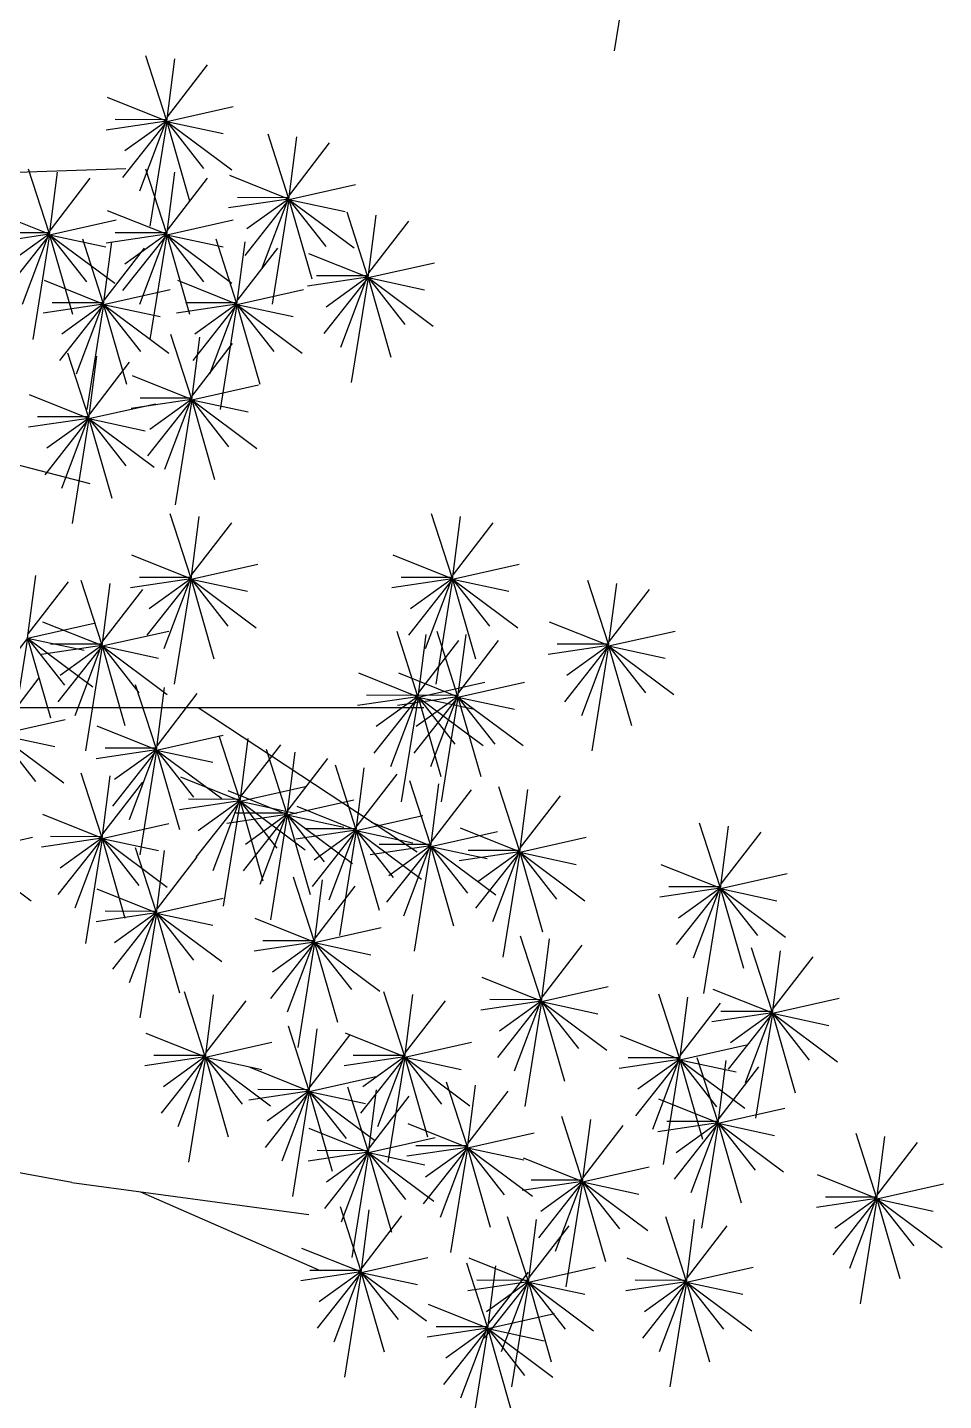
# Model space of a CAD drawing. Extents: x -5.87 to -1.56, y -0.05 to 8.99.
# Drawn here: x -2.944 to -1.709, y 1.874 to 3.724 of the extents above; entities that cross this region are included whole.
import ezdxf

# ---------------------------------------------------------------- set-up
doc = ezdxf.new("R2010")
doc.units = 0
doc.header["$MEASUREMENT"] = 0
doc.layers.get('0').update_dxf_attribs({"linetype": 'CONTINUOUS'})
doc.layers.add('01', color=1, linetype='CONTINUOUS')

msp = doc.modelspace()

# ---------------------------------------------------------------- linework, layer by layer
for p, q in [((-2.1306, 3.8338), (-2.1532, 3.6925)), ((-2.757, 3.5998), (-2.7847, 3.6857)), ((-2.7565, 3.5975), (-2.7457, 3.6819)), ((-2.7553, 3.6038), (-2.7017, 3.6736)), ((-2.757, 3.598), (-2.8364, 3.6298)), ((-2.7565, 3.5975), (-2.6667, 3.6177)), ((-2.757, 3.598), (-2.8381, 3.5859)), ((-2.757, 3.5998), (-2.826, 3.6)), ((-2.7565, 3.5975), (-2.816, 3.5221)), ((-2.757, 3.598), (-2.8131, 3.5577)), ((-2.757, 3.5998), (-2.7934, 3.5036)), ((-2.7565, 3.5975), (-2.7791, 3.4562)), ((-2.7565, 3.5975), (-2.6686, 3.5321)), ((-2.7565, 3.5975), (-2.7257, 3.4903)), ((-2.7565, 3.5975), (-2.6805, 3.5811)), ((-2.7565, 3.5975), (-2.7068, 3.5342)), ((-2.5922, 3.4947), (-2.6199, 3.5805)), ((-2.5917, 3.4924), (-2.5809, 3.5767)), ((-2.5905, 3.4986), (-2.5369, 3.5685)), ((-3.1954, 3.521), (-2.8116, 3.5342)), ((-2.915, 3.4471), (-2.9427, 3.533)), ((-2.9145, 3.4448), (-2.9037, 3.5292)), ((-2.9133, 3.4511), (-2.8597, 3.5209)), ((-2.757, 3.4471), (-2.7847, 3.533)), ((-2.7565, 3.4448), (-2.7457, 3.5292)), ((-2.7553, 3.4511), (-2.7017, 3.5209)), ((-2.5922, 3.4928), (-2.6716, 3.5246)), ((-2.5917, 3.4924), (-2.5019, 3.5125)), ((-2.5922, 3.4928), (-2.6733, 3.4808)), ((-2.5922, 3.4947), (-2.6612, 3.4948)), ((-2.5917, 3.4924), (-2.6512, 3.4169)), ((-2.5922, 3.4928), (-2.6483, 3.4525)), ((-2.5922, 3.4947), (-2.6286, 3.3984)), ((-2.5917, 3.4924), (-2.6143, 3.351)), ((-2.5917, 3.4924), (-2.5038, 3.4269)), ((-2.5917, 3.4924), (-2.5609, 3.3852)), ((-2.5917, 3.4924), (-2.5157, 3.476)), ((-2.5917, 3.4924), (-2.542, 3.429)), ((-2.915, 3.4453), (-2.9944, 3.4771)), ((-2.9145, 3.4448), (-2.8247, 3.465)), ((-2.757, 3.4453), (-2.8364, 3.4771)), ((-2.7565, 3.4448), (-2.6667, 3.465)), ((-2.4856, 3.3893), (-2.5133, 3.4751)), ((-2.4851, 3.387), (-2.4743, 3.4713)), ((-2.4839, 3.3932), (-2.4303, 3.4631)), ((-2.915, 3.4453), (-2.9961, 3.4332)), ((-2.915, 3.4471), (-2.984, 3.4473)), ((-2.9145, 3.4448), (-2.974, 3.3694)), ((-2.915, 3.4453), (-2.9711, 3.405)), ((-2.915, 3.4471), (-2.9514, 3.3509)), ((-2.9145, 3.4448), (-2.9371, 3.3035)), ((-2.9145, 3.4448), (-2.8266, 3.3794)), ((-2.9145, 3.4448), (-2.8837, 3.3376)), ((-2.9145, 3.4448), (-2.8385, 3.4284)), ((-2.9145, 3.4448), (-2.8648, 3.3815)), ((-2.757, 3.4453), (-2.8381, 3.4332)), ((-2.757, 3.4471), (-2.826, 3.4473)), ((-2.7565, 3.4448), (-2.816, 3.3694)), ((-2.757, 3.4453), (-2.8131, 3.405)), ((-2.757, 3.4471), (-2.7934, 3.3509)), ((-2.7565, 3.4448), (-2.7791, 3.3035)), ((-2.7565, 3.4448), (-2.6686, 3.3794)), ((-2.7565, 3.4448), (-2.7257, 3.3376)), ((-2.7565, 3.4448), (-2.6805, 3.4284)), ((-2.7565, 3.4448), (-2.7068, 3.3815)), ((-2.842, 3.353), (-2.8697, 3.4389)), ((-2.8415, 3.3507), (-2.8306, 3.4351)), ((-2.8403, 3.357), (-2.7866, 3.4268)), ((-2.6623, 3.353), (-2.69, 3.4389)), ((-2.6618, 3.3507), (-2.6509, 3.4351)), ((-2.6606, 3.357), (-2.6069, 3.4268)), ((-2.4856, 3.3874), (-2.565, 3.4192)), ((-2.4851, 3.387), (-2.3953, 3.4071)), ((-2.4856, 3.3874), (-2.5667, 3.3754)), ((-2.4856, 3.3893), (-2.5546, 3.3894)), ((-2.4851, 3.387), (-2.5446, 3.3115)), ((-2.4856, 3.3874), (-2.5417, 3.3471)), ((-2.4856, 3.3893), (-2.522, 3.293)), ((-2.4851, 3.387), (-2.5077, 3.2456)), ((-2.4851, 3.387), (-2.3972, 3.3215)), ((-2.4851, 3.387), (-2.4543, 3.2798)), ((-2.4851, 3.387), (-2.4091, 3.3706)), ((-2.4851, 3.387), (-2.4354, 3.3236)), ((-2.842, 3.3512), (-2.9214, 3.383)), ((-2.8415, 3.3507), (-2.7517, 3.3709)), ((-2.6623, 3.3512), (-2.7417, 3.383)), ((-2.6618, 3.3507), (-2.5719, 3.3709)), ((-2.842, 3.3512), (-2.9231, 3.3391)), ((-2.842, 3.353), (-2.9109, 3.3532)), ((-2.8415, 3.3507), (-2.901, 3.2753)), ((-2.842, 3.3512), (-2.8981, 3.3109)), ((-2.842, 3.353), (-2.8784, 3.2568)), ((-2.8415, 3.3507), (-2.8641, 3.2094)), ((-2.8415, 3.3507), (-2.7536, 3.2853)), ((-2.8415, 3.3507), (-2.8107, 3.2435)), ((-2.8415, 3.3507), (-2.7655, 3.3344)), ((-2.8415, 3.3507), (-2.7918, 3.2874)), ((-2.6623, 3.3512), (-2.7434, 3.3391)), ((-2.6623, 3.353), (-2.7312, 3.3532)), ((-2.6618, 3.3507), (-2.7213, 3.2753)), ((-2.6623, 3.3512), (-2.7184, 3.3109)), ((-2.6623, 3.353), (-2.6987, 3.2568)), ((-2.6618, 3.3507), (-2.6844, 3.2094)), ((-2.6618, 3.3507), (-2.5739, 3.2853)), ((-2.6618, 3.3507), (-2.631, 3.2435)), ((-2.6618, 3.3507), (-2.5858, 3.3344)), ((-2.6618, 3.3507), (-2.6121, 3.2874)), ((-2.7232, 3.2246), (-2.7509, 3.3105)), ((-2.7227, 3.2223), (-2.7118, 3.3066)), ((-2.7215, 3.2285), (-2.6678, 3.2984)), ((-2.8619, 3.1992), (-2.8896, 3.285)), ((-2.8614, 3.1969), (-2.8505, 3.2812)), ((-2.8602, 3.2031), (-2.8065, 3.273)), ((-2.7232, 3.2227), (-2.8026, 3.2545)), ((-2.7227, 3.2223), (-2.6329, 3.2424)), ((-2.8619, 3.1973), (-2.9413, 3.2291)), ((-2.7232, 3.2227), (-2.8043, 3.2107)), ((-2.7232, 3.2246), (-2.7921, 3.2247)), ((-2.7227, 3.2223), (-2.7822, 3.1469)), ((-2.7232, 3.2227), (-2.7793, 3.1824)), ((-2.7232, 3.2246), (-2.7596, 3.1283)), ((-2.7227, 3.2223), (-2.7453, 3.0809)), ((-2.7227, 3.2223), (-2.6348, 3.1568)), ((-2.7227, 3.2223), (-2.6919, 3.1151)), ((-2.7227, 3.2223), (-2.6467, 3.2059)), ((-2.7227, 3.2223), (-2.673, 3.1589)), ((-2.8614, 3.1969), (-2.7716, 3.217)), ((-2.8619, 3.1973), (-2.943, 3.1853)), ((-2.8619, 3.1992), (-2.9308, 3.1993)), ((-2.8614, 3.1969), (-2.9209, 3.1214)), ((-2.8619, 3.1973), (-2.918, 3.157)), ((-2.8619, 3.1992), (-2.8983, 3.1029)), ((-2.8614, 3.1969), (-2.884, 3.0555)), ((-2.8614, 3.1969), (-2.7735, 3.1314)), ((-2.8614, 3.1969), (-2.8306, 3.0897)), ((-2.8614, 3.1969), (-2.7854, 3.1805)), ((-2.8614, 3.1969), (-2.8117, 3.1335)), ((-2.7242, 2.9829), (-2.7519, 3.0687)), ((-2.7237, 2.9806), (-2.7128, 3.0649)), ((-2.7225, 2.9868), (-2.6688, 3.0567)), ((-2.3717, 2.9829), (-2.3994, 3.0687)), ((-2.3712, 2.9806), (-2.3603, 3.0649)), ((-2.37, 2.9868), (-2.3163, 3.0567)), ((-2.7242, 2.981), (-2.8036, 3.0128)), ((-2.7237, 2.9806), (-2.6338, 3.0007)), ((-2.3717, 2.981), (-2.4511, 3.0128)), ((-2.3712, 2.9806), (-2.2813, 3.0007)), ((-2.944, 2.9011), (-2.9331, 2.9855)), ((-2.7242, 2.981), (-2.8053, 2.9689)), ((-2.7242, 2.9829), (-2.7931, 2.983)), ((-2.7237, 2.9806), (-2.7832, 2.9051)), ((-2.7242, 2.981), (-2.7803, 2.9407)), ((-2.7242, 2.9829), (-2.7605, 2.8866)), ((-2.7237, 2.9806), (-2.7463, 2.8392)), ((-2.7237, 2.9806), (-2.6358, 2.9151)), ((-2.7237, 2.9806), (-2.6929, 2.8734)), ((-2.7237, 2.9806), (-2.6477, 2.9642)), ((-2.7237, 2.9806), (-2.674, 2.9172)), ((-2.3717, 2.981), (-2.4528, 2.9689)), ((-2.3717, 2.9829), (-2.4406, 2.983)), ((-2.3712, 2.9806), (-2.4307, 2.9051)), ((-2.3717, 2.981), (-2.4278, 2.9407)), ((-2.3717, 2.9829), (-2.408, 2.8866)), ((-2.3712, 2.9806), (-2.3938, 2.8392)), ((-2.3712, 2.9806), (-2.2833, 2.9151)), ((-2.3712, 2.9806), (-2.3403, 2.8734)), ((-2.3712, 2.9806), (-2.2952, 2.9642)), ((-2.3712, 2.9806), (-2.3215, 2.9172)), ((-2.9428, 2.9074), (-2.8891, 2.9772)), ((-2.8441, 2.8929), (-2.8718, 2.9787)), ((-2.8436, 2.8906), (-2.8328, 2.9749)), ((-2.8424, 2.8968), (-2.7888, 2.9666)), ((-2.1611, 2.8929), (-2.1888, 2.9787)), ((-2.1607, 2.8906), (-2.1498, 2.9749)), ((-2.1594, 2.8968), (-2.1058, 2.9666)), ((-2.944, 2.9011), (-2.8542, 2.9213)), ((-2.8441, 2.891), (-2.9235, 2.9228)), ((-2.8436, 2.8906), (-2.7538, 2.9107)), ((-2.4182, 2.824), (-2.4459, 2.9099)), ((-2.4177, 2.8217), (-2.4068, 2.9061)), ((-2.3643, 2.824), (-2.392, 2.9099)), ((-2.3638, 2.8217), (-2.353, 2.9061)), ((-2.1611, 2.891), (-2.2406, 2.9228)), ((-2.1607, 2.8906), (-2.0708, 2.9107)), ((-2.944, 2.9011), (-3.0035, 2.8257)), ((-2.944, 2.9011), (-2.9666, 2.7598)), ((-2.944, 2.9011), (-2.8561, 2.8357)), ((-2.944, 2.9011), (-2.9132, 2.7939)), ((-2.944, 2.9011), (-2.868, 2.8848)), ((-2.944, 2.9011), (-2.8943, 2.8378)), ((-2.8441, 2.891), (-2.9252, 2.8789)), ((-2.8441, 2.8929), (-2.9131, 2.893)), ((-2.8436, 2.8906), (-2.9031, 2.8151)), ((-2.8441, 2.891), (-2.9002, 2.8507)), ((-2.8441, 2.8929), (-2.8805, 2.7966)), ((-2.8436, 2.8906), (-2.8662, 2.7492)), ((-2.8436, 2.8906), (-2.7557, 2.8251)), ((-2.8436, 2.8906), (-2.8128, 2.7834)), ((-2.8436, 2.8906), (-2.7676, 2.8742)), ((-2.8436, 2.8906), (-2.7939, 2.8272)), ((-2.4165, 2.828), (-2.3628, 2.8978)), ((-2.3626, 2.828), (-2.309, 2.8978)), ((-2.1611, 2.891), (-2.2423, 2.8789)), ((-2.1611, 2.8929), (-2.2301, 2.893)), ((-2.1607, 2.8906), (-2.2202, 2.8151)), ((-2.1611, 2.891), (-2.2172, 2.8507)), ((-2.1611, 2.8929), (-2.1975, 2.7966)), ((-2.1607, 2.8906), (-2.1832, 2.7492)), ((-2.1607, 2.8906), (-2.0728, 2.8251)), ((-2.1607, 2.8906), (-2.1298, 2.7834)), ((-2.1607, 2.8906), (-2.0846, 2.8742)), ((-2.1607, 2.8906), (-2.1109, 2.8272)), ((-2.4182, 2.8222), (-2.4976, 2.854)), ((-2.3643, 2.8222), (-2.4437, 2.854)), ((-2.982, 2.7777), (-2.9283, 2.8475)), ((-2.7707, 2.7526), (-2.7984, 2.8384)), ((-2.7702, 2.7503), (-2.7593, 2.8346)), ((-2.4177, 2.8217), (-2.3278, 2.8419)), ((-2.3638, 2.8217), (-2.274, 2.8419)), ((-2.769, 2.7565), (-2.7153, 2.8263)), ((-2.4182, 2.8222), (-2.4993, 2.8101)), ((-2.4182, 2.824), (-2.4871, 2.8242)), ((-2.4177, 2.8217), (-2.4772, 2.7463)), ((-2.4182, 2.8222), (-2.4743, 2.7819)), ((-2.4182, 2.824), (-2.4546, 2.7278)), ((-2.3643, 2.8222), (-2.4454, 2.8101)), ((-2.4177, 2.8217), (-2.4403, 2.6804)), ((-2.3643, 2.824), (-2.4333, 2.8242)), ((-2.3638, 2.8217), (-2.4233, 2.7463)), ((-2.3643, 2.8222), (-2.4204, 2.7819)), ((-2.4177, 2.8217), (-2.3298, 2.7563)), ((-2.4177, 2.8217), (-2.3869, 2.7145)), ((-2.4177, 2.8217), (-2.3417, 2.8053)), ((-2.4177, 2.8217), (-2.368, 2.7584)), ((-2.3643, 2.824), (-2.4007, 2.7278)), ((-2.3638, 2.8217), (-2.3864, 2.6804)), ((-2.3638, 2.8217), (-2.2759, 2.7563)), ((-2.3638, 2.8217), (-2.333, 2.7145)), ((-2.3638, 2.8217), (-2.2878, 2.8053)), ((-2.3638, 2.8217), (-2.3141, 2.7584)), ((-2.9832, 2.7714), (-2.8933, 2.7916)), ((-2.7707, 2.7507), (-2.8501, 2.7825)), ((-2.9832, 2.7714), (-2.8953, 2.706)), ((-2.9832, 2.7714), (-2.9072, 2.7551)), ((-2.9832, 2.7714), (-2.9334, 2.7081)), ((-2.7702, 2.7503), (-2.6804, 2.7704)), ((-2.6581, 2.6837), (-2.6858, 2.7696)), ((-2.6576, 2.6814), (-2.6467, 2.7658)), ((-2.6564, 2.6877), (-2.6027, 2.7575)), ((-2.7707, 2.7507), (-2.8518, 2.7386)), ((-2.7707, 2.7526), (-2.8396, 2.7527)), ((-2.7702, 2.7503), (-2.8297, 2.6748)), ((-2.7707, 2.7507), (-2.8268, 2.7104)), ((-2.7707, 2.7526), (-2.8071, 2.6563)), ((-2.7702, 2.7503), (-2.7928, 2.6089)), ((-2.7702, 2.7503), (-2.6823, 2.6848)), ((-2.7702, 2.7503), (-2.7394, 2.6431)), ((-2.7702, 2.7503), (-2.6942, 2.7339)), ((-2.7702, 2.7503), (-2.7205, 2.6869)), ((-2.5944, 2.6652), (-2.6221, 2.7511)), ((-2.5939, 2.6629), (-2.5831, 2.7473)), ((-2.5927, 2.6691), (-2.5391, 2.739)), ((-2.5014, 2.644), (-2.5291, 2.7299)), ((-2.5009, 2.6417), (-2.4901, 2.7261)), ((-2.8441, 2.6334), (-2.8718, 2.7193)), ((-2.8436, 2.6311), (-2.8328, 2.7155)), ((-2.8424, 2.6374), (-2.7888, 2.7072)), ((-2.6581, 2.6819), (-2.7375, 2.7137)), ((-2.4997, 2.648), (-2.446, 2.7178)), ((-2.401, 2.6228), (-2.4287, 2.7087)), ((-2.4006, 2.6205), (-2.3897, 2.7049)), ((-2.6581, 2.6837), (-2.727, 2.6839)), ((-2.6581, 2.6837), (-2.6945, 2.5875)), ((-2.5944, 2.6634), (-2.6738, 2.6951)), ((-2.6576, 2.6814), (-2.5677, 2.7016)), ((-2.3993, 2.6268), (-2.3457, 2.6966)), ((-2.2811, 2.6149), (-2.3088, 2.7008)), ((-2.2806, 2.6126), (-2.2697, 2.697)), ((-2.2794, 2.6188), (-2.2257, 2.6887)), ((-2.6581, 2.6819), (-2.7392, 2.6698)), ((-2.6576, 2.6814), (-2.7171, 2.606)), ((-2.6581, 2.6819), (-2.7142, 2.6416)), ((-2.6576, 2.6814), (-2.6802, 2.5401)), ((-2.5944, 2.6652), (-2.6634, 2.6654)), ((-2.6576, 2.6814), (-2.5697, 2.616)), ((-2.6576, 2.6814), (-2.6268, 2.5742)), ((-2.6576, 2.6814), (-2.5816, 2.665)), ((-2.6576, 2.6814), (-2.6079, 2.6181)), ((-2.5944, 2.6652), (-2.6308, 2.569)), ((-2.5939, 2.6629), (-2.5041, 2.6831)), ((-2.5014, 2.6422), (-2.5808, 2.674)), ((-2.8441, 2.6316), (-2.9235, 2.6634)), ((-2.8436, 2.6311), (-2.7538, 2.6513)), ((-2.5944, 2.6634), (-2.6755, 2.6513)), ((-2.5939, 2.6629), (-2.6534, 2.5875)), ((-2.5944, 2.6634), (-2.6505, 2.623)), ((-2.5939, 2.6629), (-2.6165, 2.5216)), ((-2.5939, 2.6629), (-2.506, 2.5974)), ((-2.5939, 2.6629), (-2.5631, 2.5557)), ((-2.5939, 2.6629), (-2.5179, 2.6465)), ((-2.5939, 2.6629), (-2.5442, 2.5995)), ((-2.5009, 2.6417), (-2.4111, 2.6619)), ((-2.401, 2.621), (-2.4805, 2.6528)), ((-2.0105, 2.5658), (-2.0381, 2.6517)), ((-2.01, 2.5635), (-1.9991, 2.6479)), ((-3.0272, 2.6126), (-2.9374, 2.6328)), ((-2.8441, 2.6316), (-2.9252, 2.6195)), ((-2.8441, 2.6334), (-2.9131, 2.6336)), ((-2.8436, 2.6311), (-2.9031, 2.5557)), ((-2.8441, 2.6316), (-2.9002, 2.5913)), ((-2.8441, 2.6334), (-2.8805, 2.5372)), ((-2.8436, 2.6311), (-2.8662, 2.4898)), ((-2.8436, 2.6311), (-2.7557, 2.5657)), ((-2.8436, 2.6311), (-2.8128, 2.5239)), ((-2.8436, 2.6311), (-2.7676, 2.6147)), ((-2.8436, 2.6311), (-2.7939, 2.5678)), ((-2.5014, 2.6422), (-2.5825, 2.6301)), ((-2.5014, 2.644), (-2.5704, 2.6442)), ((-2.5009, 2.6417), (-2.5604, 2.5663)), ((-2.5014, 2.6422), (-2.5575, 2.6019)), ((-2.5014, 2.644), (-2.5378, 2.5478)), ((-2.5009, 2.6417), (-2.5235, 2.5004)), ((-2.5009, 2.6417), (-2.413, 2.5763)), ((-2.5009, 2.6417), (-2.4701, 2.5345)), ((-2.5009, 2.6417), (-2.4249, 2.6253)), ((-2.5009, 2.6417), (-2.4512, 2.5784)), ((-2.4006, 2.6205), (-2.3107, 2.6407)), ((-2.2811, 2.6131), (-2.3605, 2.6448)), ((-2.2806, 2.6126), (-2.1908, 2.6328)), ((-2.0088, 2.5698), (-1.9551, 2.6396)), ((-3.0272, 2.6126), (-2.9393, 2.5472)), ((-2.7707, 2.5328), (-2.7984, 2.6187)), ((-2.7702, 2.5305), (-2.7593, 2.6149)), ((-2.401, 2.621), (-2.4822, 2.6089)), ((-2.401, 2.6228), (-2.47, 2.623)), ((-2.4006, 2.6205), (-2.4601, 2.5451)), ((-2.401, 2.621), (-2.4571, 2.5807)), ((-2.401, 2.6228), (-2.4374, 2.5266)), ((-2.4006, 2.6205), (-2.4231, 2.4792)), ((-2.4006, 2.6205), (-2.3127, 2.5551)), ((-2.4006, 2.6205), (-2.3697, 2.5133)), ((-2.4006, 2.6205), (-2.3245, 2.6042)), ((-2.4006, 2.6205), (-2.3508, 2.5572)), ((-2.2811, 2.6131), (-2.3622, 2.601)), ((-2.2811, 2.6149), (-2.35, 2.6151)), ((-2.2806, 2.6126), (-2.3401, 2.5372)), ((-2.2811, 2.6131), (-2.3372, 2.5727)), ((-2.2811, 2.6149), (-2.3175, 2.5187)), ((-2.2806, 2.6126), (-2.3032, 2.4713)), ((-2.2806, 2.6126), (-2.1927, 2.5472)), ((-2.2806, 2.6126), (-2.2498, 2.5054)), ((-2.2806, 2.6126), (-2.2046, 2.5962)), ((-2.2806, 2.6126), (-2.2309, 2.5492)), ((-2.769, 2.5368), (-2.7153, 2.6066)), ((-2.0105, 2.564), (-2.0899, 2.5958)), ((-2.5577, 2.4931), (-2.5854, 2.579)), ((-2.5572, 2.4908), (-2.5464, 2.5752)), ((-2.01, 2.5635), (-1.9201, 2.5837)), ((-2.7707, 2.531), (-2.8501, 2.5628)), ((-2.556, 2.4971), (-2.5023, 2.5669)), ((-2.0105, 2.564), (-2.0916, 2.5519)), ((-2.0105, 2.5658), (-2.0794, 2.566)), ((-2.01, 2.5635), (-2.0695, 2.4881)), ((-2.0105, 2.564), (-2.0665, 2.5237)), ((-2.0105, 2.5658), (-2.0468, 2.4696)), ((-2.01, 2.5635), (-2.0326, 2.4222)), ((-2.01, 2.5635), (-1.9221, 2.4981)), ((-2.01, 2.5635), (-1.9791, 2.4563)), ((-2.01, 2.5635), (-1.934, 2.5471)), ((-2.01, 2.5635), (-1.9602, 2.5002)), ((-2.7702, 2.5305), (-2.6804, 2.5507)), ((-2.7707, 2.531), (-2.8518, 2.5189)), ((-2.7707, 2.5328), (-2.8396, 2.533)), ((-2.7702, 2.5305), (-2.8297, 2.4551)), ((-2.7707, 2.531), (-2.8268, 2.4907)), ((-2.7707, 2.5328), (-2.8071, 2.4366)), ((-2.7702, 2.5305), (-2.7928, 2.3892)), ((-2.7702, 2.5305), (-2.6823, 2.4651)), ((-2.7702, 2.5305), (-2.7394, 2.4233)), ((-2.7702, 2.5305), (-2.6942, 2.5142)), ((-2.7702, 2.5305), (-2.7205, 2.4672)), ((-2.5577, 2.4913), (-2.6371, 2.5231)), ((-2.5572, 2.4908), (-2.4674, 2.511)), ((-2.2517, 2.4137), (-2.2794, 2.4996)), ((-2.5577, 2.4913), (-2.6388, 2.4792)), ((-2.5577, 2.4931), (-2.6267, 2.4933)), ((-2.5572, 2.4908), (-2.6167, 2.4154)), ((-2.5577, 2.4913), (-2.6138, 2.451)), ((-2.5577, 2.4931), (-2.5941, 2.3969)), ((-2.5572, 2.4908), (-2.5798, 2.3495)), ((-2.5572, 2.4908), (-2.4693, 2.4254)), ((-2.5572, 2.4908), (-2.5264, 2.3836)), ((-2.5572, 2.4908), (-2.4812, 2.4744)), ((-2.5572, 2.4908), (-2.5075, 2.4275)), ((-2.2512, 2.4114), (-2.2404, 2.4958)), ((-2.25, 2.4177), (-2.1964, 2.4875)), ((-1.9404, 2.3978), (-1.9681, 2.4837)), ((-1.9399, 2.3955), (-1.929, 2.4799)), ((-1.9387, 2.4018), (-1.885, 2.4716)), ((-2.2517, 2.4119), (-2.3311, 2.4437)), ((-2.7049, 2.3385), (-2.7326, 2.4244)), ((-2.4361, 2.3387), (-2.4638, 2.4245)), ((-2.2512, 2.4114), (-2.1614, 2.4316)), ((-1.9404, 2.396), (-2.0198, 2.4278)), ((-2.7044, 2.3362), (-2.6936, 2.4206)), ((-2.7032, 2.3425), (-2.6496, 2.4123)), ((-2.4356, 2.3364), (-2.4248, 2.4207)), ((-2.4344, 2.3426), (-2.3807, 2.4125)), ((-2.2517, 2.4119), (-2.3328, 2.3998)), ((-2.2517, 2.4137), (-2.3207, 2.4139)), ((-2.2512, 2.4114), (-2.3107, 2.336)), ((-2.2517, 2.4119), (-2.3078, 2.3715)), ((-2.2517, 2.4137), (-2.2881, 2.3175)), ((-2.2512, 2.4114), (-2.2738, 2.2701)), ((-2.2512, 2.4114), (-2.1633, 2.346)), ((-2.2512, 2.4114), (-2.2204, 2.3042)), ((-2.2512, 2.4114), (-2.1752, 2.395)), ((-2.2512, 2.4114), (-2.2015, 2.3481)), ((-2.0653, 2.3353), (-2.093, 2.4211)), ((-2.0648, 2.3329), (-2.0539, 2.4173)), ((-2.0636, 2.3392), (-2.0099, 2.409)), ((-1.9399, 2.3955), (-1.8501, 2.4157)), ((-1.9404, 2.396), (-2.0215, 2.3839)), ((-1.9404, 2.3978), (-2.0093, 2.398)), ((-1.9399, 2.3955), (-1.9994, 2.3201)), ((-1.9404, 2.396), (-1.9965, 2.3557)), ((-1.9404, 2.3978), (-1.9768, 2.3016)), ((-1.9399, 2.3955), (-1.9625, 2.2542)), ((-1.9399, 2.3955), (-1.852, 2.3301)), ((-1.9399, 2.3955), (-1.9091, 2.2883)), ((-1.9399, 2.3955), (-1.8639, 2.3792)), ((-1.9399, 2.3955), (-1.8902, 2.3322)), ((-2.5648, 2.2924), (-2.5925, 2.3783)), ((-2.5643, 2.2901), (-2.5535, 2.3745)), ((-2.4361, 2.3368), (-2.5155, 2.3686)), ((-2.7049, 2.3367), (-2.7843, 2.3685)), ((-2.7044, 2.3362), (-2.6146, 2.3564)), ((-2.5631, 2.2964), (-2.5094, 2.3662)), ((-2.4356, 2.3364), (-2.3458, 2.3565)), ((-2.0653, 2.3334), (-2.1447, 2.3652)), ((-2.0648, 2.3329), (-1.9749, 2.3531)), ((-2.7049, 2.3367), (-2.786, 2.3246)), ((-2.7049, 2.3385), (-2.7739, 2.3387)), ((-2.7044, 2.3362), (-2.7639, 2.2608)), ((-2.7049, 2.3367), (-2.761, 2.2964)), ((-2.7049, 2.3385), (-2.7413, 2.2423)), ((-2.7044, 2.3362), (-2.727, 2.1949)), ((-2.7044, 2.3362), (-2.6165, 2.2708)), ((-2.7044, 2.3362), (-2.6736, 2.229)), ((-2.7044, 2.3362), (-2.6284, 2.3199)), ((-2.7044, 2.3362), (-2.6547, 2.2729)), ((-2.4361, 2.3368), (-2.5172, 2.3247)), ((-2.4361, 2.3387), (-2.5051, 2.3388)), ((-2.4356, 2.3364), (-2.4951, 2.2609)), ((-2.4361, 2.3368), (-2.4922, 2.2965)), ((-2.4361, 2.3387), (-2.4725, 2.2424)), ((-2.4356, 2.3364), (-2.4582, 2.195)), ((-2.4356, 2.3364), (-2.3477, 2.2709)), ((-2.4356, 2.3364), (-2.4048, 2.2292)), ((-2.4356, 2.3364), (-2.3596, 2.32)), ((-2.4356, 2.3364), (-2.3859, 2.273)), ((-2.0653, 2.3334), (-2.1464, 2.3213)), ((-2.0653, 2.3353), (-2.1342, 2.3354)), ((-2.0648, 2.3329), (-2.1243, 2.2575)), ((-2.0653, 2.3334), (-2.1214, 2.2931)), ((-2.0653, 2.3353), (-2.1017, 2.239)), ((-2.0648, 2.3329), (-2.0874, 2.1916)), ((-2.0648, 2.3329), (-1.9769, 2.2675)), ((-2.0648, 2.3329), (-2.034, 2.2258)), ((-2.0648, 2.3329), (-1.9888, 2.3166)), ((-2.0648, 2.3329), (-2.0151, 2.2696)), ((-2.0135, 2.2496), (-2.0412, 2.3355)), ((-2.013, 2.2473), (-2.0022, 2.3317)), ((-2.5648, 2.2906), (-2.6442, 2.3224)), ((-2.0118, 2.2536), (-1.9581, 2.3234)), ((-2.5643, 2.2901), (-2.4745, 2.3103)), ((-2.4848, 2.2102), (-2.5125, 2.2961)), ((-2.3516, 2.2167), (-2.3793, 2.3025)), ((-2.3511, 2.2144), (-2.3402, 2.2987)), ((-2.5648, 2.2906), (-2.6459, 2.2785)), ((-2.5648, 2.2924), (-2.6338, 2.2926)), ((-2.5643, 2.2901), (-2.6238, 2.2147)), ((-2.5648, 2.2906), (-2.6209, 2.2503)), ((-2.5648, 2.2924), (-2.6012, 2.1962)), ((-2.5643, 2.2901), (-2.5869, 2.1488)), ((-2.5643, 2.2901), (-2.4764, 2.2247)), ((-2.5643, 2.2901), (-2.5335, 2.1829)), ((-2.5643, 2.2901), (-2.4883, 2.2738)), ((-2.5643, 2.2901), (-2.5146, 2.2268)), ((-2.4844, 2.2079), (-2.4735, 2.2923)), ((-2.4831, 2.2141), (-2.4295, 2.284)), ((-2.3499, 2.2206), (-2.2962, 2.2905)), ((-2.0135, 2.2478), (-2.0929, 2.2796)), ((-2.013, 2.2473), (-1.9232, 2.2675)), ((-2.4848, 2.2084), (-2.5643, 2.2401)), ((-2.3516, 2.2148), (-2.431, 2.2466)), ((-2.1963, 2.1706), (-2.2239, 2.2564)), ((-2.1958, 2.1683), (-2.1849, 2.2526)), ((-2.1946, 2.1745), (-2.1409, 2.2444)), ((-2.0135, 2.2478), (-2.0946, 2.2357)), ((-2.0135, 2.2496), (-2.0824, 2.2498)), ((-2.013, 2.2473), (-2.0725, 2.1719)), ((-2.0135, 2.2478), (-2.0696, 2.2074)), ((-2.0135, 2.2496), (-2.0499, 2.1534)), ((-2.013, 2.2473), (-2.0356, 2.106)), ((-2.013, 2.2473), (-1.9251, 2.1819)), ((-2.013, 2.2473), (-1.9822, 2.1401)), ((-2.013, 2.2473), (-1.937, 2.2309)), ((-2.013, 2.2473), (-1.9633, 2.184)), ((-2.4844, 2.2079), (-2.3945, 2.2281)), ((-2.3511, 2.2144), (-2.2613, 2.2345)), ((-1.7995, 2.1476), (-1.8272, 2.2335)), ((-1.799, 2.1453), (-1.7882, 2.2297)), ((-1.7978, 2.1516), (-1.7442, 2.2214)), ((-2.4848, 2.2084), (-2.566, 2.1963)), ((-2.4848, 2.2102), (-2.5538, 2.2104)), ((-2.4844, 2.2079), (-2.5439, 2.1325)), ((-2.4848, 2.2084), (-2.5409, 2.168)), ((-2.4848, 2.2102), (-2.5212, 2.114)), ((-2.4844, 2.2079), (-2.5069, 2.0666)), ((-2.4844, 2.2079), (-2.3965, 2.1425)), ((-2.4844, 2.2079), (-2.4535, 2.1007)), ((-2.4844, 2.2079), (-2.4083, 2.1915)), ((-2.4844, 2.2079), (-2.4346, 2.1445)), ((-2.3516, 2.2148), (-2.4327, 2.2028)), ((-2.3516, 2.2167), (-2.4205, 2.2168)), ((-2.3511, 2.2144), (-2.4106, 2.1389)), ((-2.3516, 2.2148), (-2.4077, 2.1745)), ((-2.3516, 2.2167), (-2.388, 2.1204)), ((-2.3511, 2.2144), (-2.3737, 2.073)), ((-2.3511, 2.2144), (-2.2632, 2.1489)), ((-2.3511, 2.2144), (-2.3203, 2.1072)), ((-2.3511, 2.2144), (-2.2751, 2.198)), ((-2.3511, 2.2144), (-2.3014, 2.151)), ((-2.1963, 2.1687), (-2.2757, 2.2005)), ((-2.1958, 2.1683), (-2.1059, 2.1884)), ((-2.1963, 2.1687), (-2.2774, 2.1566)), ((-2.1963, 2.1706), (-2.2652, 2.1707)), ((-2.1958, 2.1683), (-2.2553, 2.0928)), ((-2.1963, 2.1687), (-2.2523, 2.1284)), ((-2.1963, 2.1706), (-2.2326, 2.0743)), ((-2.1958, 2.1683), (-2.2184, 2.0269)), ((-2.1958, 2.1683), (-2.1079, 2.1028)), ((-2.1958, 2.1683), (-2.1649, 2.0611)), ((-2.1958, 2.1683), (-2.1198, 2.1519)), ((-2.1958, 2.1683), (-2.146, 2.1049)), ((-1.7995, 2.1458), (-1.8789, 2.1776)), ((-1.799, 2.1453), (-1.7092, 2.1655)), ((-1.7995, 2.1476), (-1.8685, 2.1478)), ((-1.7995, 2.1476), (-1.8359, 2.0514)), ((-2.4948, 2.0487), (-2.5224, 2.1346)), ((-2.4943, 2.0464), (-2.4834, 2.1307)), ((-1.7995, 2.1458), (-1.8806, 2.1337)), ((-1.799, 2.1453), (-1.8585, 2.0699)), ((-1.7995, 2.1458), (-1.8556, 2.1055)), ((-1.799, 2.1453), (-1.8216, 2.004)), ((-1.799, 2.1453), (-1.7111, 2.0799)), ((-1.799, 2.1453), (-1.7682, 2.0381)), ((-1.799, 2.1453), (-1.723, 2.1289)), ((-1.799, 2.1453), (-1.7493, 2.082)), ((-2.4931, 2.0526), (-2.4394, 2.1225)), ((-2.2694, 2.0355), (-2.297, 2.1214)), ((-2.2689, 2.0332), (-2.258, 2.1176)), ((-2.0561, 2.0355), (-2.0838, 2.1214)), ((-2.0557, 2.0332), (-2.0448, 2.1176)), ((-2.2677, 2.0395), (-2.214, 2.1093)), ((-2.0544, 2.0395), (-2.0008, 2.1093)), ((-2.4948, 2.0469), (-2.5742, 2.0786)), ((-2.4943, 2.0464), (-2.4044, 2.0665)), ((-2.3242, 1.9729), (-2.3519, 2.0588)), ((-2.2694, 2.0337), (-2.3488, 2.0655)), ((-2.3237, 1.9706), (-2.3128, 2.055)), ((-2.0561, 2.0337), (-2.1356, 2.0655)), ((-2.4948, 2.0469), (-2.5759, 2.0348)), ((-2.4948, 2.0487), (-2.5637, 2.0489)), ((-2.4943, 2.0464), (-2.5538, 1.971)), ((-2.4948, 2.0469), (-2.5508, 2.0065)), ((-2.4948, 2.0487), (-2.5311, 1.9524)), ((-2.4943, 2.0464), (-2.5169, 1.9051)), ((-2.4943, 2.0464), (-2.4064, 1.9809)), ((-2.4943, 2.0464), (-2.4634, 1.9392)), ((-2.4943, 2.0464), (-2.4183, 2.03)), ((-2.4943, 2.0464), (-2.4445, 1.983)), ((-2.2694, 2.0355), (-2.3383, 2.0357)), ((-2.3225, 1.9769), (-2.2688, 2.0467)), ((-2.2694, 2.0355), (-2.3057, 1.9393)), ((-2.2689, 2.0332), (-2.179, 2.0534)), ((-2.0561, 2.0355), (-2.1251, 2.0357)), ((-2.0561, 2.0355), (-2.0925, 1.9393)), ((-2.0557, 2.0332), (-1.9658, 2.0534)), ((-2.2694, 2.0337), (-2.3505, 2.0216)), ((-2.2689, 2.0332), (-2.3284, 1.9578)), ((-2.2694, 2.0337), (-2.3254, 1.9933)), ((-2.2689, 2.0332), (-2.2915, 1.8919)), ((-2.2689, 2.0332), (-2.181, 1.9678)), ((-2.2689, 2.0332), (-2.238, 1.926)), ((-2.2689, 2.0332), (-2.1929, 2.0168)), ((-2.2689, 2.0332), (-2.2191, 1.9699)), ((-2.0561, 2.0337), (-2.1373, 2.0216)), ((-2.0557, 2.0332), (-2.1152, 1.9578)), ((-2.0561, 2.0337), (-2.1122, 1.9933)), ((-2.0557, 2.0332), (-2.0782, 1.8919)), ((-2.0557, 2.0332), (-1.9678, 1.9678)), ((-2.0557, 2.0332), (-2.0248, 1.926)), ((-2.0557, 2.0332), (-1.9796, 2.0168)), ((-2.0557, 2.0332), (-2.0059, 1.9699)), ((-2.3242, 1.9711), (-2.4036, 2.0029)), ((-2.3237, 1.9706), (-2.2339, 1.9908)), ((-2.3242, 1.9711), (-2.4053, 1.959)), ((-2.3242, 1.9729), (-2.3931, 1.9731)), ((-2.3237, 1.9706), (-2.3832, 1.8952)), ((-2.3242, 1.9711), (-2.3803, 1.9308)), ((-2.3242, 1.9729), (-2.3606, 1.8767)), ((-2.3237, 1.9706), (-2.3463, 1.8293)), ((-2.3237, 1.9706), (-2.2358, 1.9052)), ((-2.3237, 1.9706), (-2.2929, 1.8634)), ((-2.3237, 1.9706), (-2.2477, 1.9543)), ((-2.3237, 1.9706), (-2.274, 1.9073))]:
    msp.add_line(p, q)
at = {"layer": '01'}
for p, q in [((-3.1984, 3.1982), (-2.8603, 3.1093)), ((-2.9854, 2.8075), (-2.4097, 2.8075)), ((-2.7143, 2.8075), (-2.4188, 2.6131)), ((-2.8846, 2.1673), (-3.2227, 2.2299)), ((-2.8846, 2.1673), (-2.5648, 2.1245)), ((-2.7919, 2.1549), (-2.5496, 2.0487))]:
    msp.add_line(p, q, dxfattribs=at)

doc.saveas('drawing.dxf')
